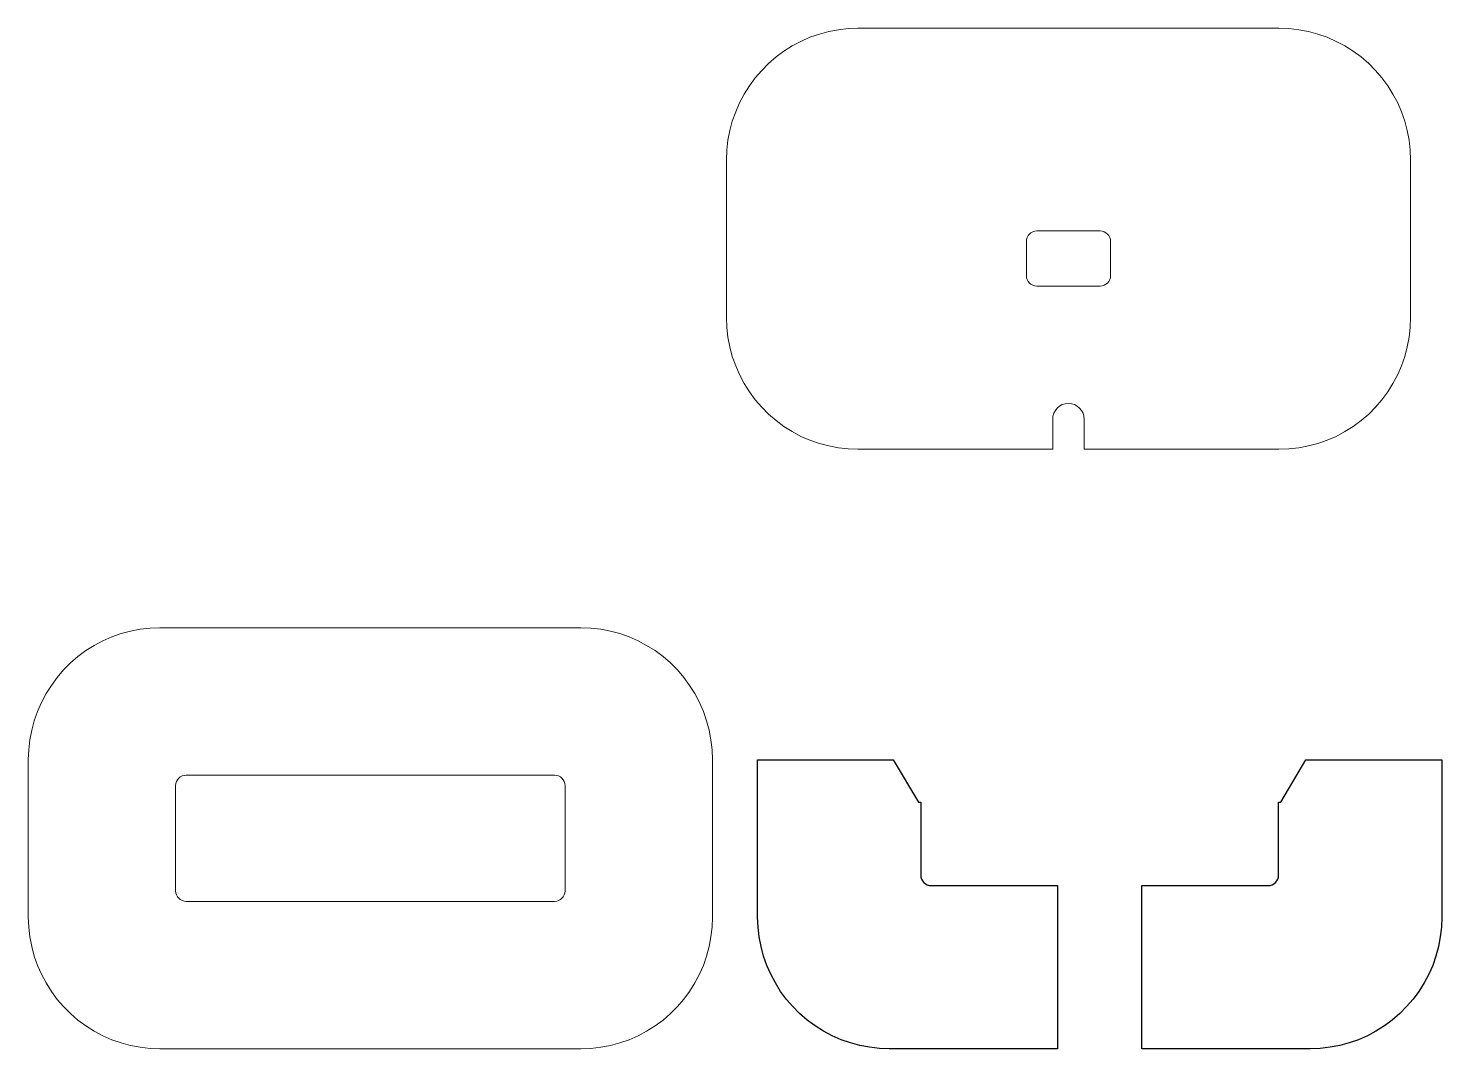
# Model space of a CAD drawing. Header units: centimetres. Extents: x -9.5 to 10, y -8.8 to 10.
# Drawn here: x -9.47 to 3.32, y 0.78 to 10.02 of the extents above; entities that cross this region are included whole.
import ezdxf

# ---------------------------------------------------------------- set-up
doc = ezdxf.new("R2010")
doc.units = ezdxf.units.CM
doc.header["$MEASUREMENT"] = 0
doc.layers.add('layer 1', color=7, linetype='Continuous')

msp = doc.modelspace()

# ---------------------------------------------------------------- linework, layer by layer
at = {"layer": 'layer 1', "color": 9, "lineweight": 13}
msp.add_open_spline([(3.03261, 8.91514), (3.03261, 8.91514), (3.02203, 9.0051), (3.02203, 9.0051), (3.02203, 9.0051), (3.02203, 9.0051), (3.00615, 9.09241), (3.00615, 9.09241), (3.00615, 9.09241), (3.00615, 9.09241), (2.98234, 9.17708), (2.98234, 9.17708), (2.98234, 9.17708), (2.98234, 9.17708), (2.95324, 9.26175), (2.95324, 9.26175), (2.95324, 9.26175), (2.95324, 9.26175), (2.91884, 9.34377), (2.91884, 9.34377), (2.91884, 9.34377), (2.91884, 9.34377), (2.87648, 9.42315), (2.87648, 9.42315), (2.87648, 9.42315), (2.87648, 9.42315), (2.82885, 9.49723), (2.82885, 9.49723), (2.82885, 9.49723), (2.82885, 9.49723), (2.77593, 9.56867), (2.77593, 9.56867), (2.77593, 9.56867), (2.77593, 9.56867), (2.71772, 9.63746), (2.71772, 9.63746), (2.71772, 9.63746), (2.71772, 9.63746), (2.65687, 9.70096), (2.65687, 9.70096), (2.65687, 9.70096), (2.65687, 9.70096), (2.58808, 9.75917), (2.58808, 9.75917), (2.58808, 9.75917), (2.58808, 9.75917), (2.51664, 9.81209), (2.51664, 9.81209), (2.51664, 9.81209), (2.51664, 9.81209), (2.43991, 9.85972), (2.43991, 9.85972), (2.43991, 9.85972), (2.43991, 9.85972), (2.36321, 9.89941), (2.36321, 9.89941), (2.36321, 9.89941), (2.36321, 9.89941), (2.28116, 9.93645), (2.28116, 9.93645), (2.28116, 9.93645), (2.28116, 9.93645), (2.19652, 9.96555), (2.19652, 9.96555), (2.19652, 9.96555), (2.19652, 9.96555), (2.11185, 9.98936), (2.11185, 9.98936), (2.11185, 9.98936), (2.11185, 9.98936), (2.02454, 10.00524), (2.02454, 10.00524), (2.02454, 10.00524), (2.02454, 10.00524), (1.93458, 10.01582), (1.93458, 10.01582), (1.93458, 10.01582), (1.93458, 10.01582), (1.84462, 10.01847), (1.84462, 10.01847), (1.84462, 10.01847), (1.84462, 10.01847), (-1.96537, 10.01845), (-1.96537, 10.01845), (-1.96537, 10.01845), (-1.96537, 10.01845), (-2.05268, 10.0158), (-2.05268, 10.0158), (-2.05268, 10.0158), (-2.05268, 10.0158), (-2.14261, 10.00522), (-2.14261, 10.00522), (-2.14261, 10.00522), (-2.14261, 10.00522), (-2.22995, 9.98934), (-2.22995, 9.98934), (-2.22995, 9.98934), (-2.22995, 9.98934), (-2.31459, 9.96553), (-2.31459, 9.96553), (-2.31459, 9.96553), (-2.31459, 9.96553), (-2.39926, 9.93643), (-2.39926, 9.93643), (-2.39926, 9.93643), (-2.39926, 9.93643), (-2.48131, 9.89939), (-2.48131, 9.89939), (-2.48131, 9.89939), (-2.48131, 9.89939), (-2.56069, 9.8597), (-2.56069, 9.8597), (-2.56069, 9.8597), (-2.56069, 9.8597), (-2.63477, 9.81207), (-2.63477, 9.81207), (-2.63477, 9.81207), (-2.63477, 9.81207), (-2.70621, 9.75915), (-2.70621, 9.75915), (-2.70621, 9.75915), (-2.70621, 9.75915), (-2.775, 9.70094), (-2.775, 9.70094), (-2.775, 9.70094), (-2.775, 9.70094), (-2.83585, 9.63744), (-2.83585, 9.63744), (-2.83585, 9.63744), (-2.83585, 9.63744), (-2.89406, 9.56865), (-2.89406, 9.56865), (-2.89406, 9.56865), (-2.89406, 9.56865), (-2.94698, 9.49721), (-2.94698, 9.49721), (-2.94698, 9.49721), (-2.94698, 9.49721), (-2.99461, 9.42313), (-2.99461, 9.42313), (-2.99461, 9.42313), (-2.99461, 9.42313), (-3.03697, 9.34375), (-3.03697, 9.34375), (-3.03697, 9.34375), (-3.03697, 9.34375), (-3.07137, 9.26173), (-3.07137, 9.26173), (-3.07137, 9.26173), (-3.07137, 9.26173), (-3.10312, 9.17706), (-3.10312, 9.17706), (-3.10312, 9.17706), (-3.10312, 9.17706), (-3.12429, 9.09239), (-3.12429, 9.09239), (-3.12429, 9.09239), (-3.12429, 9.09239), (-3.14281, 9.00508), (-3.14281, 9.00508), (-3.14281, 9.00508), (-3.14281, 9.00508), (-3.15075, 8.91512), (-3.15075, 8.91512), (-3.15075, 8.91512), (-3.15075, 8.91512), (-3.15604, 8.82781), (-3.15604, 8.82781), (-3.15604, 8.82781), (-3.15604, 8.82781), (-3.15604, 7.39906), (-3.15604, 7.39906), (-3.15604, 7.39906), (-3.15604, 7.39906), (-3.15075, 7.3091), (-3.15075, 7.3091), (-3.15075, 7.3091), (-3.15075, 7.3091), (-3.14281, 7.22179), (-3.14281, 7.22179), (-3.14281, 7.22179), (-3.14281, 7.22179), (-3.12429, 7.13448), (-3.12429, 7.13448), (-3.12429, 7.13448), (-3.12429, 7.13448), (-3.10312, 7.04714), (-3.10312, 7.04714), (-3.10312, 7.04714), (-3.10312, 7.04714), (-3.07137, 6.9625), (-3.07137, 6.9625), (-3.07137, 6.9625), (-3.07137, 6.9625), (-3.03697, 6.88312), (-3.03697, 6.88312), (-3.03697, 6.88312), (-3.03697, 6.88312), (-2.99461, 6.80374), (-2.99461, 6.80374), (-2.99461, 6.80374), (-2.99461, 6.80374), (-2.94698, 6.72701), (-2.94698, 6.72701), (-2.94698, 6.72701), (-2.94698, 6.72701), (-2.89406, 6.65557), (-2.89406, 6.65557), (-2.89406, 6.65557), (-2.89406, 6.65557), (-2.83585, 6.58942), (-2.83585, 6.58942), (-2.83585, 6.58942), (-2.83585, 6.58942), (-2.775, 6.52595), (-2.775, 6.52595), (-2.775, 6.52595), (-2.775, 6.52595), (-2.70621, 6.46774), (-2.70621, 6.46774), (-2.70621, 6.46774), (-2.70621, 6.46774), (-2.63477, 6.41482), (-2.63477, 6.41482), (-2.63477, 6.41482), (-2.63477, 6.41482), (-2.56069, 6.36719), (-2.56069, 6.36719), (-2.56069, 6.36719), (-2.56069, 6.36719), (-2.48131, 6.32483), (-2.48131, 6.32483), (-2.48131, 6.32483), (-2.48131, 6.32483), (-2.39926, 6.29043), (-2.39926, 6.29043), (-2.39926, 6.29043), (-2.39926, 6.29043), (-2.31459, 6.26133), (-2.31459, 6.26133), (-2.31459, 6.26133), (-2.31459, 6.26133), (-2.22995, 6.23752), (-2.22995, 6.23752), (-2.22995, 6.23752), (-2.22995, 6.23752), (-2.14261, 6.22164), (-2.14261, 6.22164), (-2.14261, 6.22164), (-2.14261, 6.22164), (-2.05268, 6.21106), (-2.05268, 6.21106), (-2.05268, 6.21106), (-2.05268, 6.21106), (-1.96537, 6.20841), (-1.96537, 6.20841), (-1.96537, 6.20841), (-1.96537, 6.20841), (-0.20322, 6.20845), (-0.20322, 6.20845), (-0.20322, 6.20845), (-0.20322, 6.20845), (-0.20322, 6.4801), (-0.20322, 6.4801), (-0.20322, 6.4801), (-0.20322, 6.559), (-0.13924, 6.62298), (-0.06034, 6.62298), (-0.06034, 6.62298), (0.01853, 6.62298), (0.08251, 6.55903), (0.08251, 6.4801), (0.08251, 6.4801), (0.08251, 6.4801), (0.08251, 6.20845), (0.08251, 6.20845), (0.08251, 6.20845), (0.08251, 6.20845), (1.84463, 6.20845), (1.84463, 6.20845), (1.84463, 6.20845), (1.84463, 6.20845), (1.93459, 6.2111), (1.93459, 6.2111), (1.93459, 6.2111), (1.93459, 6.2111), (2.02455, 6.22168), (2.02455, 6.22168), (2.02455, 6.22168), (2.02455, 6.22168), (2.11186, 6.23756), (2.11186, 6.23756), (2.11186, 6.23756), (2.11186, 6.23756), (2.19653, 6.26137), (2.19653, 6.26137), (2.19653, 6.26137), (2.19653, 6.26137), (2.28117, 6.29047), (2.28117, 6.29047), (2.28117, 6.29047), (2.28117, 6.29047), (2.36322, 6.32487), (2.36322, 6.32487), (2.36322, 6.32487), (2.36322, 6.32487), (2.43992, 6.36723), (2.43992, 6.36723), (2.43992, 6.36723), (2.43992, 6.36723), (2.51665, 6.41486), (2.51665, 6.41486), (2.51665, 6.41486), (2.51665, 6.41486), (2.58809, 6.46778), (2.58809, 6.46778), (2.58809, 6.46778), (2.58809, 6.46778), (2.65688, 6.52599), (2.65688, 6.52599), (2.65688, 6.52599), (2.65688, 6.52599), (2.71773, 6.58946), (2.71773, 6.58946), (2.71773, 6.58946), (2.71773, 6.58946), (2.77594, 6.65561), (2.77594, 6.65561), (2.77594, 6.65561), (2.77594, 6.65561), (2.82886, 6.72705), (2.82886, 6.72705), (2.82886, 6.72705), (2.82886, 6.72705), (2.87649, 6.80378), (2.87649, 6.80378), (2.87649, 6.80378), (2.87649, 6.80378), (2.91885, 6.88316), (2.91885, 6.88316), (2.91885, 6.88316), (2.91885, 6.88316), (2.95325, 6.96254), (2.95325, 6.96254), (2.95325, 6.96254), (2.95325, 6.96254), (2.98235, 7.04718), (2.98235, 7.04718), (2.98235, 7.04718), (2.98235, 7.04718), (3.00616, 7.13452), (3.00616, 7.13452), (3.00616, 7.13452), (3.00616, 7.13452), (3.02204, 7.22183), (3.02204, 7.22183), (3.02204, 7.22183), (3.02204, 7.22183), (3.03262, 7.30914), (3.03262, 7.30914), (3.03262, 7.30914), (3.03262, 7.30914), (3.03527, 7.3991), (3.03527, 7.3991), (3.03527, 7.3991), (3.03527, 7.3991), (3.03527, 8.82785), (3.03527, 8.82785), (3.03527, 8.82785), (3.03527, 8.82785), (3.03261, 8.91514), (3.03261, 8.91514)], degree=3, knots=[0, 0, 0, 0, 0.0106383, 0.0106383, 0.0106383, 0.0106383, 0.0212766, 0.0212766, 0.0212766, 0.0212766, 0.03191489, 0.03191489, 0.03191489, 0.03191489, 0.04255319, 0.04255319, 0.04255319, 0.04255319, 0.05319149, 0.05319149, 0.05319149, 0.05319149, 0.06382979, 0.06382979, 0.06382979, 0.06382979, 0.07446809, 0.07446809, 0.07446809, 0.07446809, 0.08510638, 0.08510638, 0.08510638, 0.08510638, 0.09574468, 0.09574468, 0.09574468, 0.09574468, 0.10638298, 0.10638298, 0.10638298, 0.10638298, 0.11702128, 0.11702128, 0.11702128, 0.11702128, 0.12765957, 0.12765957, 0.12765957, 0.12765957, 0.13829787, 0.13829787, 0.13829787, 0.13829787, 0.14893617, 0.14893617, 0.14893617, 0.14893617, 0.15957447, 0.15957447, 0.15957447, 0.15957447, 0.17021277, 0.17021277, 0.17021277, 0.17021277, 0.18085106, 0.18085106, 0.18085106, 0.18085106, 0.19148936, 0.19148936, 0.19148936, 0.19148936, 0.20212766, 0.20212766, 0.20212766, 0.20212766, 0.21276596, 0.21276596, 0.21276596, 0.21276596, 0.22340426, 0.22340426, 0.22340426, 0.22340426, 0.23404255, 0.23404255, 0.23404255, 0.23404255, 0.24468085, 0.24468085, 0.24468085, 0.24468085, 0.25531915, 0.25531915, 0.25531915, 0.25531915, 0.26595745, 0.26595745, 0.26595745, 0.26595745, 0.27659574, 0.27659574, 0.27659574, 0.27659574, 0.28723404, 0.28723404, 0.28723404, 0.28723404, 0.29787234, 0.29787234, 0.29787234, 0.29787234, 0.30851064, 0.30851064, 0.30851064, 0.30851064, 0.31914894, 0.31914894, 0.31914894, 0.31914894, 0.32978723, 0.32978723, 0.32978723, 0.32978723, 0.34042553, 0.34042553, 0.34042553, 0.34042553, 0.35106383, 0.35106383, 0.35106383, 0.35106383, 0.36170213, 0.36170213, 0.36170213, 0.36170213, 0.37234043, 0.37234043, 0.37234043, 0.37234043, 0.38297872, 0.38297872, 0.38297872, 0.38297872, 0.39361702, 0.39361702, 0.39361702, 0.39361702, 0.40425532, 0.40425532, 0.40425532, 0.40425532, 0.41489362, 0.41489362, 0.41489362, 0.41489362, 0.42553191, 0.42553191, 0.42553191, 0.42553191, 0.43617021, 0.43617021, 0.43617021, 0.43617021, 0.44680851, 0.44680851, 0.44680851, 0.44680851, 0.45744681, 0.45744681, 0.45744681, 0.45744681, 0.46808511, 0.46808511, 0.46808511, 0.46808511, 0.4787234, 0.4787234, 0.4787234, 0.4787234, 0.4893617, 0.4893617, 0.4893617, 0.4893617, 0.5, 0.5, 0.5, 0.5, 0.5106383, 0.5106383, 0.5106383, 0.5106383, 0.5212766, 0.5212766, 0.5212766, 0.5212766, 0.53191489, 0.53191489, 0.53191489, 0.53191489, 0.54255319, 0.54255319, 0.54255319, 0.54255319, 0.55319149, 0.55319149, 0.55319149, 0.55319149, 0.56382979, 0.56382979, 0.56382979, 0.56382979, 0.57446809, 0.57446809, 0.57446809, 0.57446809, 0.58510638, 0.58510638, 0.58510638, 0.58510638, 0.59574468, 0.59574468, 0.59574468, 0.59574468, 0.60638298, 0.60638298, 0.60638298, 0.60638298, 0.61702128, 0.61702128, 0.61702128, 0.61702128, 0.62765957, 0.62765957, 0.62765957, 0.62765957, 0.63829787, 0.63829787, 0.63829787, 0.63829787, 0.64893617, 0.64893617, 0.64893617, 0.64893617, 0.65957447, 0.65957447, 0.65957447, 0.65957447, 0.67021277, 0.67021277, 0.67021277, 0.67021277, 0.68085106, 0.68085106, 0.68085106, 0.68085106, 0.69148936, 0.69148936, 0.69148936, 0.69148936, 0.70212766, 0.70212766, 0.70212766, 0.70212766, 0.71276596, 0.71276596, 0.71276596, 0.71276596, 0.72340426, 0.72340426, 0.72340426, 0.72340426, 0.73404255, 0.73404255, 0.73404255, 0.73404255, 0.74468085, 0.74468085, 0.74468085, 0.74468085, 0.75531915, 0.75531915, 0.75531915, 0.75531915, 0.76595745, 0.76595745, 0.76595745, 0.76595745, 0.77659574, 0.77659574, 0.77659574, 0.77659574, 0.78723404, 0.78723404, 0.78723404, 0.78723404, 0.79787234, 0.79787234, 0.79787234, 0.79787234, 0.80851064, 0.80851064, 0.80851064, 0.80851064, 0.81914894, 0.81914894, 0.81914894, 0.81914894, 0.82978723, 0.82978723, 0.82978723, 0.82978723, 0.84042553, 0.84042553, 0.84042553, 0.84042553, 0.85106383, 0.85106383, 0.85106383, 0.85106383, 0.86170213, 0.86170213, 0.86170213, 0.86170213, 0.87234043, 0.87234043, 0.87234043, 0.87234043, 0.88297872, 0.88297872, 0.88297872, 0.88297872, 0.89361702, 0.89361702, 0.89361702, 0.89361702, 0.90425532, 0.90425532, 0.90425532, 0.90425532, 0.91489362, 0.91489362, 0.91489362, 0.91489362, 0.92553191, 0.92553191, 0.92553191, 0.92553191, 0.93617021, 0.93617021, 0.93617021, 0.93617021, 0.94680851, 0.94680851, 0.94680851, 0.94680851, 0.95744681, 0.95744681, 0.95744681, 0.95744681, 0.96808511, 0.96808511, 0.96808511, 0.96808511, 0.9787234, 0.9787234, 0.9787234, 0.9787234, 1, 1, 1, 1], dxfattribs=at)
at = {"layer": 'layer 1', "lineweight": 13}
msp.add_open_spline([(0.32063, 7.78008), (0.32063, 7.72748), (0.27801, 7.68483), (0.22538, 7.68483), (0.22538, 7.68483), (0.22538, 7.68483), (-0.34615, 7.68483), (-0.34615, 7.68483), (-0.34615, 7.68483), (-0.39875, 7.68483), (-0.4414, 7.72748), (-0.4414, 7.78008), (-0.4414, 7.78008), (-0.4414, 7.78008), (-0.4414, 8.08876), (-0.4414, 8.08876), (-0.4414, 8.08876), (-0.4414, 8.14136), (-0.39878, 8.18401), (-0.34615, 8.18401), (-0.34615, 8.18401), (-0.34615, 8.18401), (0.22538, 8.18401), (0.22538, 8.18401), (0.22538, 8.18401), (0.27798, 8.18401), (0.32063, 8.14136), (0.32063, 8.08876), (0.32063, 8.08876), (0.32063, 8.08876), (0.32063, 7.78008), (0.32063, 7.78008)], degree=3, knots=[0, 0, 0, 0, 0.11111111, 0.11111111, 0.11111111, 0.11111111, 0.22222222, 0.22222222, 0.22222222, 0.22222222, 0.33333333, 0.33333333, 0.33333333, 0.33333333, 0.44444444, 0.44444444, 0.44444444, 0.44444444, 0.55555556, 0.55555556, 0.55555556, 0.55555556, 0.66666667, 0.66666667, 0.66666667, 0.66666667, 0.77777778, 0.77777778, 0.77777778, 0.77777778, 1, 1, 1, 1], dxfattribs=at)
at = {"layer": 'layer 1', "color": 7, "lineweight": 13}
for points, knots in [([(-3.28474, 3.4886), (-3.28474, 3.4886), (-3.29532, 3.57856), (-3.29532, 3.57856), (-3.29532, 3.57856), (-3.29532, 3.57856), (-3.3112, 3.66587), (-3.3112, 3.66587), (-3.3112, 3.66587), (-3.3112, 3.66587), (-3.33501, 3.75054), (-3.33501, 3.75054), (-3.33501, 3.75054), (-3.33501, 3.75054), (-3.36411, 3.83521), (-3.36411, 3.83521), (-3.36411, 3.83521), (-3.36411, 3.83521), (-3.39851, 3.91723), (-3.39851, 3.91723), (-3.39851, 3.91723), (-3.39851, 3.91723), (-3.44084, 3.99661), (-3.44084, 3.99661), (-3.44084, 3.99661), (-3.44084, 3.99661), (-3.48847, 4.07069), (-3.48847, 4.07069), (-3.48847, 4.07069), (-3.48847, 4.07069), (-3.54139, 4.14213), (-3.54139, 4.14213), (-3.54139, 4.14213), (-3.54139, 4.14213), (-3.5996, 4.21092), (-3.5996, 4.21092), (-3.5996, 4.21092), (-3.5996, 4.21092), (-3.66045, 4.27442), (-3.66045, 4.27442), (-3.66045, 4.27442), (-3.66045, 4.27442), (-3.72924, 4.33263), (-3.72924, 4.33263), (-3.72924, 4.33263), (-3.72924, 4.33263), (-3.80068, 4.38555), (-3.80068, 4.38555), (-3.80068, 4.38555), (-3.80068, 4.38555), (-3.87741, 4.43318), (-3.87741, 4.43318), (-3.87741, 4.43318), (-3.87741, 4.43318), (-3.95414, 4.47287), (-3.95414, 4.47287), (-3.95414, 4.47287), (-3.95414, 4.47287), (-4.03616, 4.50991), (-4.03616, 4.50991), (-4.03616, 4.50991), (-4.03616, 4.50991), (-4.12083, 4.53901), (-4.12083, 4.53901), (-4.12083, 4.53901), (-4.12083, 4.53901), (-4.2055, 4.56282), (-4.2055, 4.56282), (-4.2055, 4.56282), (-4.2055, 4.56282), (-4.29281, 4.5787), (-4.29281, 4.5787), (-4.29281, 4.5787), (-4.29281, 4.5787), (-4.38277, 4.58928), (-4.38277, 4.58928), (-4.38277, 4.58928), (-4.38277, 4.58928), (-4.47273, 4.59193), (-4.47273, 4.59193), (-4.47273, 4.59193), (-4.47273, 4.59193), (-8.28271, 4.59191), (-8.28271, 4.59191), (-8.28271, 4.59191), (-8.28271, 4.59191), (-8.37002, 4.58926), (-8.37002, 4.58926), (-8.37002, 4.58926), (-8.37002, 4.58926), (-8.45998, 4.57868), (-8.45998, 4.57868), (-8.45998, 4.57868), (-8.45998, 4.57868), (-8.54729, 4.5628), (-8.54729, 4.5628), (-8.54729, 4.5628), (-8.54729, 4.5628), (-8.63196, 4.53899), (-8.63196, 4.53899), (-8.63196, 4.53899), (-8.63196, 4.53899), (-8.71663, 4.50989), (-8.71663, 4.50989), (-8.71663, 4.50989), (-8.71663, 4.50989), (-8.79865, 4.47285), (-8.79865, 4.47285), (-8.79865, 4.47285), (-8.79865, 4.47285), (-8.87803, 4.43316), (-8.87803, 4.43316), (-8.87803, 4.43316), (-8.87803, 4.43316), (-8.95211, 4.38553), (-8.95211, 4.38553), (-8.95211, 4.38553), (-8.95211, 4.38553), (-9.02355, 4.33261), (-9.02355, 4.33261), (-9.02355, 4.33261), (-9.02355, 4.33261), (-9.09234, 4.2744), (-9.09234, 4.2744), (-9.09234, 4.2744), (-9.09234, 4.2744), (-9.15319, 4.2109), (-9.15319, 4.2109), (-9.15319, 4.2109), (-9.15319, 4.2109), (-9.2114, 4.14211), (-9.2114, 4.14211), (-9.2114, 4.14211), (-9.2114, 4.14211), (-9.26432, 4.07067), (-9.26432, 4.07067), (-9.26432, 4.07067), (-9.26432, 4.07067), (-9.31195, 3.99659), (-9.31195, 3.99659), (-9.31195, 3.99659), (-9.31195, 3.99659), (-9.35428, 3.91721), (-9.35428, 3.91721), (-9.35428, 3.91721), (-9.35428, 3.91721), (-9.38868, 3.83519), (-9.38868, 3.83519), (-9.38868, 3.83519), (-9.38868, 3.83519), (-9.42043, 3.75052), (-9.42043, 3.75052), (-9.42043, 3.75052), (-9.42043, 3.75052), (-9.4416, 3.66585), (-9.4416, 3.66585), (-9.4416, 3.66585), (-9.4416, 3.66585), (-9.46012, 3.57854), (-9.46012, 3.57854), (-9.46012, 3.57854), (-9.46012, 3.57854), (-9.46806, 3.48858), (-9.46806, 3.48858), (-9.46806, 3.48858), (-9.46806, 3.48858), (-9.47335, 3.40127), (-9.47335, 3.40127), (-9.47335, 3.40127), (-9.47335, 3.40127), (-9.47335, 1.97252), (-9.47335, 1.97252), (-9.47335, 1.97252), (-9.47335, 1.97252), (-9.46806, 1.88256), (-9.46806, 1.88256), (-9.46806, 1.88256), (-9.46806, 1.88256), (-9.46012, 1.79525), (-9.46012, 1.79525), (-9.46012, 1.79525), (-9.46012, 1.79525), (-9.4416, 1.70794), (-9.4416, 1.70794), (-9.4416, 1.70794), (-9.4416, 1.70794), (-9.42043, 1.6206), (-9.42043, 1.6206), (-9.42043, 1.6206), (-9.42043, 1.6206), (-9.38868, 1.53596), (-9.38868, 1.53596), (-9.38868, 1.53596), (-9.38868, 1.53596), (-9.35428, 1.45658), (-9.35428, 1.45658), (-9.35428, 1.45658), (-9.35428, 1.45658), (-9.31195, 1.3772), (-9.31195, 1.3772), (-9.31195, 1.3772), (-9.31195, 1.3772), (-9.26432, 1.30047), (-9.26432, 1.30047), (-9.26432, 1.30047), (-9.26432, 1.30047), (-9.2114, 1.22903), (-9.2114, 1.22903), (-9.2114, 1.22903), (-9.2114, 1.22903), (-9.15319, 1.16288), (-9.15319, 1.16288), (-9.15319, 1.16288), (-9.15319, 1.16288), (-9.09234, 1.09941), (-9.09234, 1.09941), (-9.09234, 1.09941), (-9.09234, 1.09941), (-9.02355, 1.0412), (-9.02355, 1.0412), (-9.02355, 1.0412), (-9.02355, 1.0412), (-8.95211, 0.98828), (-8.95211, 0.98828), (-8.95211, 0.98828), (-8.95211, 0.98828), (-8.87803, 0.94065), (-8.87803, 0.94065), (-8.87803, 0.94065), (-8.87803, 0.94065), (-8.79865, 0.89829), (-8.79865, 0.89829), (-8.79865, 0.89829), (-8.79865, 0.89829), (-8.71663, 0.86389), (-8.71663, 0.86389), (-8.71663, 0.86389), (-8.71663, 0.86389), (-8.63196, 0.83479), (-8.63196, 0.83479), (-8.63196, 0.83479), (-8.63196, 0.83479), (-8.54729, 0.81098), (-8.54729, 0.81098), (-8.54729, 0.81098), (-8.54729, 0.81098), (-8.45998, 0.7951), (-8.45998, 0.7951), (-8.45998, 0.7951), (-8.45998, 0.7951), (-8.37002, 0.78452), (-8.37002, 0.78452), (-8.37002, 0.78452), (-8.37002, 0.78452), (-8.28271, 0.78187), (-8.28271, 0.78187), (-8.28271, 0.78187), (-8.28271, 0.78187), (-4.47271, 0.78191), (-4.47271, 0.78191), (-4.47271, 0.78191), (-4.47271, 0.78191), (-4.38275, 0.78456), (-4.38275, 0.78456), (-4.38275, 0.78456), (-4.38275, 0.78456), (-4.29279, 0.79514), (-4.29279, 0.79514), (-4.29279, 0.79514), (-4.29279, 0.79514), (-4.20548, 0.81102), (-4.20548, 0.81102), (-4.20548, 0.81102), (-4.20548, 0.81102), (-4.12081, 0.83483), (-4.12081, 0.83483), (-4.12081, 0.83483), (-4.12081, 0.83483), (-4.03614, 0.86393), (-4.03614, 0.86393), (-4.03614, 0.86393), (-4.03614, 0.86393), (-3.95412, 0.89833), (-3.95412, 0.89833), (-3.95412, 0.89833), (-3.95412, 0.89833), (-3.87739, 0.94069), (-3.87739, 0.94069), (-3.87739, 0.94069), (-3.87739, 0.94069), (-3.80066, 0.98832), (-3.80066, 0.98832), (-3.80066, 0.98832), (-3.80066, 0.98832), (-3.72922, 1.04124), (-3.72922, 1.04124), (-3.72922, 1.04124), (-3.72922, 1.04124), (-3.66043, 1.09945), (-3.66043, 1.09945), (-3.66043, 1.09945), (-3.66043, 1.09945), (-3.59958, 1.16292), (-3.59958, 1.16292), (-3.59958, 1.16292), (-3.59958, 1.16292), (-3.54137, 1.22907), (-3.54137, 1.22907), (-3.54137, 1.22907), (-3.54137, 1.22907), (-3.48845, 1.30051), (-3.48845, 1.30051), (-3.48845, 1.30051), (-3.48845, 1.30051), (-3.44082, 1.37724), (-3.44082, 1.37724), (-3.44082, 1.37724), (-3.44082, 1.37724), (-3.39849, 1.45662), (-3.39849, 1.45662), (-3.39849, 1.45662), (-3.39849, 1.45662), (-3.36409, 1.536), (-3.36409, 1.536), (-3.36409, 1.536), (-3.36409, 1.536), (-3.33499, 1.62064), (-3.33499, 1.62064), (-3.33499, 1.62064), (-3.33499, 1.62064), (-3.31118, 1.70798), (-3.31118, 1.70798), (-3.31118, 1.70798), (-3.31118, 1.70798), (-3.2953, 1.79529), (-3.2953, 1.79529), (-3.2953, 1.79529), (-3.2953, 1.79529), (-3.28472, 1.8826), (-3.28472, 1.8826), (-3.28472, 1.8826), (-3.28472, 1.8826), (-3.28207, 1.97256), (-3.28207, 1.97256), (-3.28207, 1.97256), (-3.28207, 1.97256), (-3.28207, 3.40131), (-3.28207, 3.40131), (-3.28207, 3.40131), (-3.28207, 3.40131), (-3.28474, 3.4886), (-3.28474, 3.4886)], [0, 0, 0, 0, 0.01123596, 0.01123596, 0.01123596, 0.01123596, 0.02247191, 0.02247191, 0.02247191, 0.02247191, 0.03370787, 0.03370787, 0.03370787, 0.03370787, 0.04494382, 0.04494382, 0.04494382, 0.04494382, 0.05617978, 0.05617978, 0.05617978, 0.05617978, 0.06741573, 0.06741573, 0.06741573, 0.06741573, 0.07865169, 0.07865169, 0.07865169, 0.07865169, 0.08988764, 0.08988764, 0.08988764, 0.08988764, 0.1011236, 0.1011236, 0.1011236, 0.1011236, 0.11235955, 0.11235955, 0.11235955, 0.11235955, 0.12359551, 0.12359551, 0.12359551, 0.12359551, 0.13483146, 0.13483146, 0.13483146, 0.13483146, 0.14606742, 0.14606742, 0.14606742, 0.14606742, 0.15730337, 0.15730337, 0.15730337, 0.15730337, 0.16853933, 0.16853933, 0.16853933, 0.16853933, 0.17977528, 0.17977528, 0.17977528, 0.17977528, 0.19101124, 0.19101124, 0.19101124, 0.19101124, 0.20224719, 0.20224719, 0.20224719, 0.20224719, 0.21348315, 0.21348315, 0.21348315, 0.21348315, 0.2247191, 0.2247191, 0.2247191, 0.2247191, 0.23595506, 0.23595506, 0.23595506, 0.23595506, 0.24719101, 0.24719101, 0.24719101, 0.24719101, 0.25842697, 0.25842697, 0.25842697, 0.25842697, 0.26966292, 0.26966292, 0.26966292, 0.26966292, 0.28089888, 0.28089888, 0.28089888, 0.28089888, 0.29213483, 0.29213483, 0.29213483, 0.29213483, 0.30337079, 0.30337079, 0.30337079, 0.30337079, 0.31460674, 0.31460674, 0.31460674, 0.31460674, 0.3258427, 0.3258427, 0.3258427, 0.3258427, 0.33707865, 0.33707865, 0.33707865, 0.33707865, 0.34831461, 0.34831461, 0.34831461, 0.34831461, 0.35955056, 0.35955056, 0.35955056, 0.35955056, 0.37078652, 0.37078652, 0.37078652, 0.37078652, 0.38202247, 0.38202247, 0.38202247, 0.38202247, 0.39325843, 0.39325843, 0.39325843, 0.39325843, 0.40449438, 0.40449438, 0.40449438, 0.40449438, 0.41573034, 0.41573034, 0.41573034, 0.41573034, 0.42696629, 0.42696629, 0.42696629, 0.42696629, 0.43820225, 0.43820225, 0.43820225, 0.43820225, 0.4494382, 0.4494382, 0.4494382, 0.4494382, 0.46067416, 0.46067416, 0.46067416, 0.46067416, 0.47191011, 0.47191011, 0.47191011, 0.47191011, 0.48314607, 0.48314607, 0.48314607, 0.48314607, 0.49438202, 0.49438202, 0.49438202, 0.49438202, 0.50561798, 0.50561798, 0.50561798, 0.50561798, 0.51685393, 0.51685393, 0.51685393, 0.51685393, 0.52808989, 0.52808989, 0.52808989, 0.52808989, 0.53932584, 0.53932584, 0.53932584, 0.53932584, 0.5505618, 0.5505618, 0.5505618, 0.5505618, 0.56179775, 0.56179775, 0.56179775, 0.56179775, 0.57303371, 0.57303371, 0.57303371, 0.57303371, 0.58426966, 0.58426966, 0.58426966, 0.58426966, 0.59550562, 0.59550562, 0.59550562, 0.59550562, 0.60674157, 0.60674157, 0.60674157, 0.60674157, 0.61797753, 0.61797753, 0.61797753, 0.61797753, 0.62921348, 0.62921348, 0.62921348, 0.62921348, 0.64044944, 0.64044944, 0.64044944, 0.64044944, 0.65168539, 0.65168539, 0.65168539, 0.65168539, 0.66292135, 0.66292135, 0.66292135, 0.66292135, 0.6741573, 0.6741573, 0.6741573, 0.6741573, 0.68539326, 0.68539326, 0.68539326, 0.68539326, 0.69662921, 0.69662921, 0.69662921, 0.69662921, 0.70786517, 0.70786517, 0.70786517, 0.70786517, 0.71910112, 0.71910112, 0.71910112, 0.71910112, 0.73033708, 0.73033708, 0.73033708, 0.73033708, 0.74157303, 0.74157303, 0.74157303, 0.74157303, 0.75280899, 0.75280899, 0.75280899, 0.75280899, 0.76404494, 0.76404494, 0.76404494, 0.76404494, 0.7752809, 0.7752809, 0.7752809, 0.7752809, 0.78651685, 0.78651685, 0.78651685, 0.78651685, 0.79775281, 0.79775281, 0.79775281, 0.79775281, 0.80898876, 0.80898876, 0.80898876, 0.80898876, 0.82022472, 0.82022472, 0.82022472, 0.82022472, 0.83146067, 0.83146067, 0.83146067, 0.83146067, 0.84269663, 0.84269663, 0.84269663, 0.84269663, 0.85393258, 0.85393258, 0.85393258, 0.85393258, 0.86516854, 0.86516854, 0.86516854, 0.86516854, 0.87640449, 0.87640449, 0.87640449, 0.87640449, 0.88764045, 0.88764045, 0.88764045, 0.88764045, 0.8988764, 0.8988764, 0.8988764, 0.8988764, 0.91011236, 0.91011236, 0.91011236, 0.91011236, 0.92134831, 0.92134831, 0.92134831, 0.92134831, 0.93258427, 0.93258427, 0.93258427, 0.93258427, 0.94382022, 0.94382022, 0.94382022, 0.94382022, 0.95505618, 0.95505618, 0.95505618, 0.95505618, 0.96629213, 0.96629213, 0.96629213, 0.96629213, 0.97752809, 0.97752809, 0.97752809, 0.97752809, 1, 1, 1, 1]), ([(-4.61559, 2.21063), (-4.61559, 2.15803), (-4.65824, 2.11538), (-4.71084, 2.11538), (-4.71084, 2.11538), (-4.71084, 2.11538), (-8.04459, 2.11538), (-8.04459, 2.11538), (-8.04459, 2.11538), (-8.09719, 2.11538), (-8.13984, 2.158), (-8.13984, 2.21063), (-8.13984, 2.21063), (-8.13984, 2.21063), (-8.13984, 3.16313), (-8.13984, 3.16313), (-8.13984, 3.16313), (-8.13984, 3.21573), (-8.09719, 3.25838), (-8.04459, 3.25838), (-8.04459, 3.25838), (-8.04459, 3.25838), (-4.71084, 3.25838), (-4.71084, 3.25838), (-4.71084, 3.25838), (-4.65824, 3.25838), (-4.61559, 3.21573), (-4.61559, 3.16313), (-4.61559, 3.16313), (-4.61559, 3.16313), (-4.61559, 2.21063), (-4.61559, 2.21063)], [0, 0, 0, 0, 0.11111111, 0.11111111, 0.11111111, 0.11111111, 0.22222222, 0.22222222, 0.22222222, 0.22222222, 0.33333333, 0.33333333, 0.33333333, 0.33333333, 0.44444444, 0.44444444, 0.44444444, 0.44444444, 0.55555556, 0.55555556, 0.55555556, 0.55555556, 0.66666667, 0.66666667, 0.66666667, 0.66666667, 0.77777778, 0.77777778, 0.77777778, 0.77777778, 1, 1, 1, 1])]:
    msp.add_open_spline(points, degree=3, knots=knots, dxfattribs=at)
at = {"layer": 'layer 1', "color": 7, "lineweight": 25}
for points in [[(-2.8738, 3.39623), (-2.8738, 3.39623), (-2.8738, 1.97252), (-2.8738, 1.97252), (-2.8738, 1.97252), (-2.8738, 1.97252), (-2.86851, 1.88256), (-2.86851, 1.88256), (-2.86851, 1.88256), (-2.86851, 1.88256), (-2.86057, 1.79525), (-2.86057, 1.79525), (-2.86057, 1.79525), (-2.86057, 1.79525), (-2.84205, 1.70794), (-2.84205, 1.70794), (-2.84205, 1.70794), (-2.84205, 1.70794), (-2.82088, 1.6206), (-2.82088, 1.6206), (-2.82088, 1.6206), (-2.82088, 1.6206), (-2.78913, 1.53596), (-2.78913, 1.53596), (-2.78913, 1.53596), (-2.78913, 1.53596), (-2.75473, 1.45658), (-2.75473, 1.45658), (-2.75473, 1.45658), (-2.75473, 1.45658), (-2.71237, 1.3772), (-2.71237, 1.3772), (-2.71237, 1.3772), (-2.71237, 1.3772), (-2.66474, 1.30047), (-2.66474, 1.30047), (-2.66474, 1.30047), (-2.66474, 1.30047), (-2.61182, 1.22903), (-2.61182, 1.22903), (-2.61182, 1.22903), (-2.61182, 1.22903), (-2.55361, 1.16288), (-2.55361, 1.16288), (-2.55361, 1.16288), (-2.55361, 1.16288), (-2.49276, 1.09941), (-2.49276, 1.09941), (-2.49276, 1.09941), (-2.49276, 1.09941), (-2.42397, 1.0412), (-2.42397, 1.0412), (-2.42397, 1.0412), (-2.42397, 1.0412), (-2.35253, 0.98828), (-2.35253, 0.98828), (-2.35253, 0.98828), (-2.35253, 0.98828), (-2.27845, 0.94065), (-2.27845, 0.94065), (-2.27845, 0.94065), (-2.27845, 0.94065), (-2.19907, 0.89829), (-2.19907, 0.89829), (-2.19907, 0.89829), (-2.19907, 0.89829), (-2.11702, 0.86389), (-2.11702, 0.86389), (-2.11702, 0.86389), (-2.11702, 0.86389), (-2.03235, 0.83479), (-2.03235, 0.83479), (-2.03235, 0.83479), (-2.03235, 0.83479), (-1.94771, 0.81098), (-1.94771, 0.81098), (-1.94771, 0.81098), (-1.94771, 0.81098), (-1.86037, 0.7951), (-1.86037, 0.7951), (-1.86037, 0.7951), (-1.86037, 0.7951), (-1.77044, 0.78452), (-1.77044, 0.78452), (-1.77044, 0.78452), (-1.77044, 0.78452), (-1.68313, 0.78187), (-1.68313, 0.78187), (-1.68313, 0.78187), (-1.68313, 0.78187), (-0.15908, 0.78189), (-0.15908, 0.78189), (-0.15908, 0.78189), (-0.15908, 0.78189), (-0.15908, 2.25826), (-0.15908, 2.25826), (-0.15908, 2.25826), (-0.15908, 2.25826), (-1.30211, 2.25826), (-1.30211, 2.25826), (-1.30211, 2.25826), (-1.35471, 2.25826), (-1.39736, 2.30088), (-1.39736, 2.35351), (-1.39736, 2.35351), (-1.39736, 2.35351), (-1.39736, 3.01315), (-1.39736, 3.01315), (-1.39736, 3.01315), (-1.39736, 3.01315), (-1.41755, 3.01315), (-1.41755, 3.01315), (-1.41755, 3.01315), (-1.41755, 3.01315), (-1.64532, 3.39623), (-1.64532, 3.39623), (-1.64532, 3.39623), (-1.64532, 3.39623), (-2.8738, 3.39623), (-2.8738, 3.39623)], [(0.60292, 0.78189), (0.60292, 0.78189), (2.12687, 0.78191), (2.12687, 0.78191), (2.12687, 0.78191), (2.12687, 0.78191), (2.21683, 0.78456), (2.21683, 0.78456), (2.21683, 0.78456), (2.21683, 0.78456), (2.30679, 0.79514), (2.30679, 0.79514), (2.30679, 0.79514), (2.30679, 0.79514), (2.3941, 0.81102), (2.3941, 0.81102), (2.3941, 0.81102), (2.3941, 0.81102), (2.47877, 0.83483), (2.47877, 0.83483), (2.47877, 0.83483), (2.47877, 0.83483), (2.56341, 0.86393), (2.56341, 0.86393), (2.56341, 0.86393), (2.56341, 0.86393), (2.64546, 0.89833), (2.64546, 0.89833), (2.64546, 0.89833), (2.64546, 0.89833), (2.72216, 0.94069), (2.72216, 0.94069), (2.72216, 0.94069), (2.72216, 0.94069), (2.79889, 0.98832), (2.79889, 0.98832), (2.79889, 0.98832), (2.79889, 0.98832), (2.87033, 1.04124), (2.87033, 1.04124), (2.87033, 1.04124), (2.87033, 1.04124), (2.93912, 1.09945), (2.93912, 1.09945), (2.93912, 1.09945), (2.93912, 1.09945), (2.99997, 1.16292), (2.99997, 1.16292), (2.99997, 1.16292), (2.99997, 1.16292), (3.05818, 1.22907), (3.05818, 1.22907), (3.05818, 1.22907), (3.05818, 1.22907), (3.1111, 1.30051), (3.1111, 1.30051), (3.1111, 1.30051), (3.1111, 1.30051), (3.15873, 1.37724), (3.15873, 1.37724), (3.15873, 1.37724), (3.15873, 1.37724), (3.20109, 1.45662), (3.20109, 1.45662), (3.20109, 1.45662), (3.20109, 1.45662), (3.23549, 1.536), (3.23549, 1.536), (3.23549, 1.536), (3.23549, 1.536), (3.26459, 1.62064), (3.26459, 1.62064), (3.26459, 1.62064), (3.26459, 1.62064), (3.2884, 1.70798), (3.2884, 1.70798), (3.2884, 1.70798), (3.2884, 1.70798), (3.30428, 1.79529), (3.30428, 1.79529), (3.30428, 1.79529), (3.30428, 1.79529), (3.31486, 1.8826), (3.31486, 1.8826), (3.31486, 1.8826), (3.31486, 1.8826), (3.31751, 1.97256), (3.31751, 1.97256), (3.31751, 1.97256), (3.31751, 1.97256), (3.31751, 3.39623), (3.31751, 3.39623), (3.31751, 3.39623), (3.31751, 3.39623), (2.08911, 3.39623), (2.08911, 3.39623), (2.08911, 3.39623), (2.08911, 3.39623), (1.86136, 3.01315), (1.86136, 3.01315), (1.86136, 3.01315), (1.86136, 3.01315), (1.84117, 3.01315), (1.84117, 3.01315), (1.84117, 3.01315), (1.84117, 3.01315), (1.84117, 2.35351), (1.84117, 2.35351), (1.84117, 2.35351), (1.84117, 2.30091), (1.79849, 2.25826), (1.74587, 2.25826), (1.74587, 2.25826), (1.74587, 2.25826), (0.60292, 2.25826), (0.60292, 2.25826), (0.60292, 2.25826), (0.60292, 2.25826), (0.60292, 0.78189), (0.60292, 0.78189)]]:
    msp.add_open_spline(points, degree=3, knots=[0, 0, 0, 0, 0.03225806, 0.03225806, 0.03225806, 0.03225806, 0.06451613, 0.06451613, 0.06451613, 0.06451613, 0.09677419, 0.09677419, 0.09677419, 0.09677419, 0.12903226, 0.12903226, 0.12903226, 0.12903226, 0.16129032, 0.16129032, 0.16129032, 0.16129032, 0.19354839, 0.19354839, 0.19354839, 0.19354839, 0.22580645, 0.22580645, 0.22580645, 0.22580645, 0.25806452, 0.25806452, 0.25806452, 0.25806452, 0.29032258, 0.29032258, 0.29032258, 0.29032258, 0.32258065, 0.32258065, 0.32258065, 0.32258065, 0.35483871, 0.35483871, 0.35483871, 0.35483871, 0.38709677, 0.38709677, 0.38709677, 0.38709677, 0.41935484, 0.41935484, 0.41935484, 0.41935484, 0.4516129, 0.4516129, 0.4516129, 0.4516129, 0.48387097, 0.48387097, 0.48387097, 0.48387097, 0.51612903, 0.51612903, 0.51612903, 0.51612903, 0.5483871, 0.5483871, 0.5483871, 0.5483871, 0.58064516, 0.58064516, 0.58064516, 0.58064516, 0.61290323, 0.61290323, 0.61290323, 0.61290323, 0.64516129, 0.64516129, 0.64516129, 0.64516129, 0.67741935, 0.67741935, 0.67741935, 0.67741935, 0.70967742, 0.70967742, 0.70967742, 0.70967742, 0.74193548, 0.74193548, 0.74193548, 0.74193548, 0.77419355, 0.77419355, 0.77419355, 0.77419355, 0.80645161, 0.80645161, 0.80645161, 0.80645161, 0.83870968, 0.83870968, 0.83870968, 0.83870968, 0.87096774, 0.87096774, 0.87096774, 0.87096774, 0.90322581, 0.90322581, 0.90322581, 0.90322581, 0.93548387, 0.93548387, 0.93548387, 0.93548387, 1, 1, 1, 1], dxfattribs=at)

doc.saveas('drawing.dxf')
